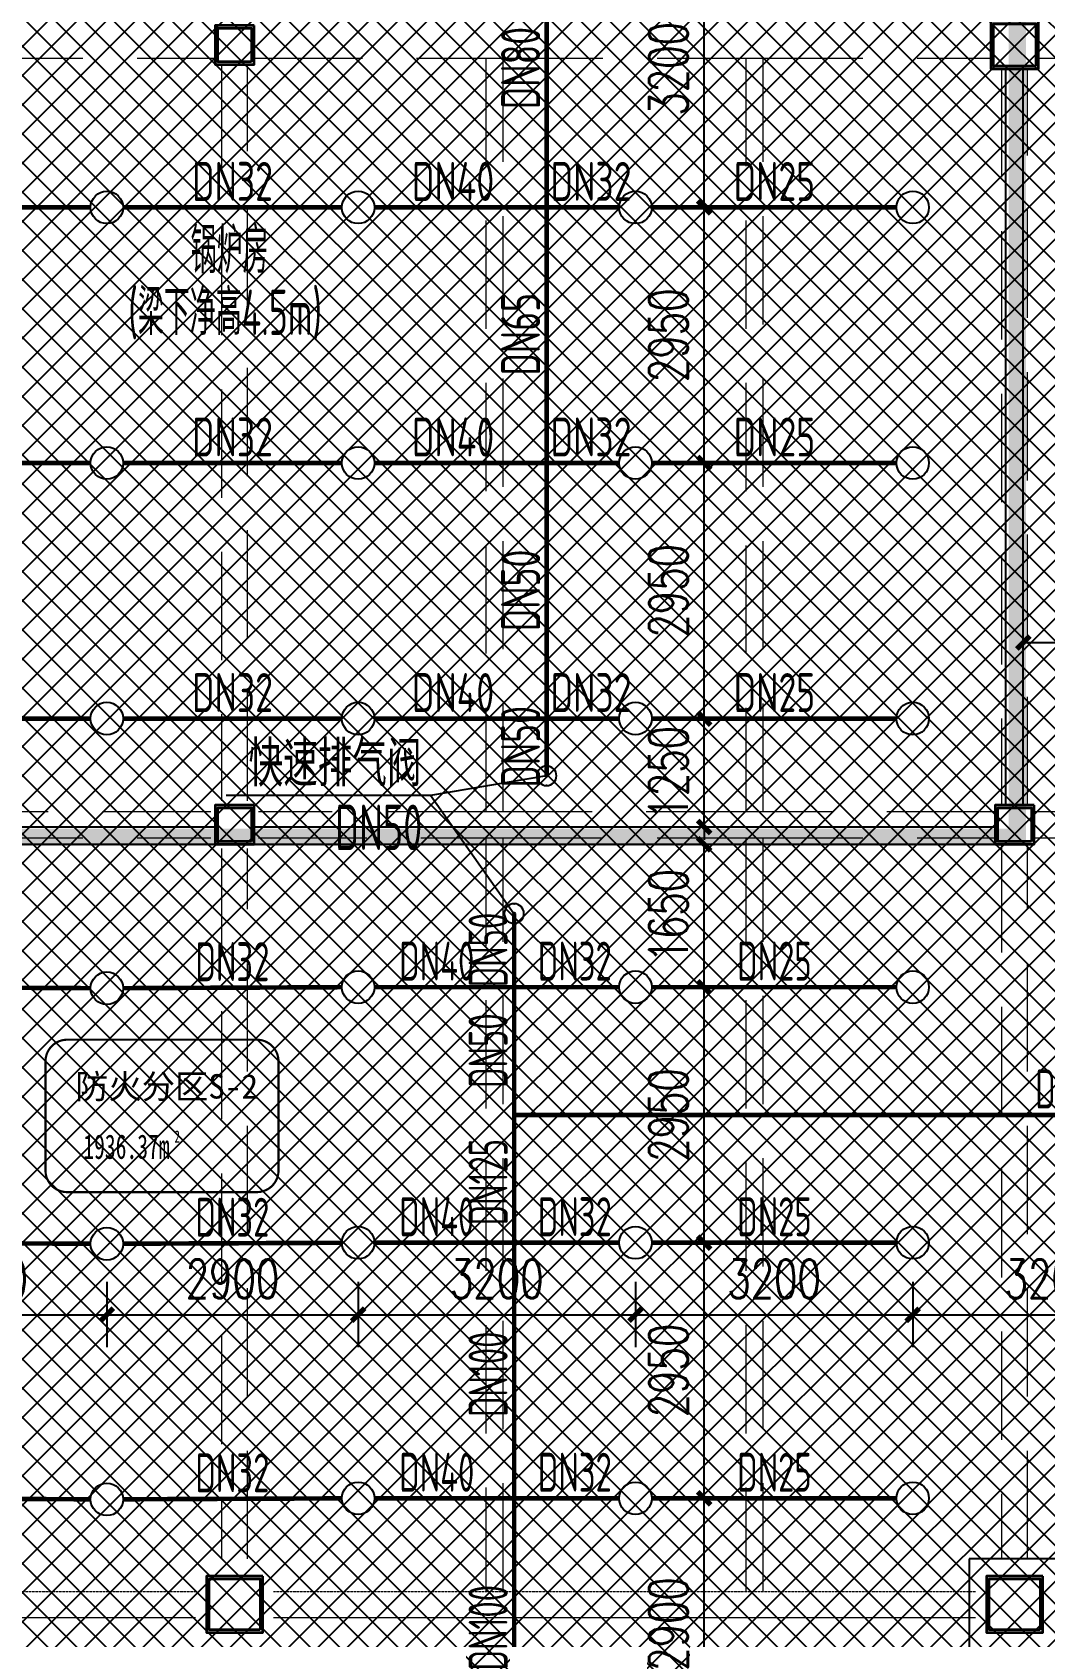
# Model space of a CAD drawing. Extents: x 6824721 to 16538177, y 2478193 to 6665639.
# Drawn here: x 8741927 to 8753614, y 2864326 to 2882850 of the extents above; entities that cross this region are included whole.
import ezdxf

# ---------------------------------------------------------------- set-up
doc = ezdxf.new("R2010")
doc.units = 0
doc.header["$LTSCALE"] = 10
for name, pattern in [('CONTINOUS', [0]), ('DASH', [0.35, 0.25, -0.1]), ('短虚线', [187.5, 125, -62.5])]:
    doc.linetypes.add(name, pattern=pattern)
for name, color, linetype in [('0-wo', 8, 'Continuous'), ('S-梁-实线', 4, 'CONTINOUS'), ('S-梁-虚线', 4, 'DASH'), ('W-EQUIP_喷头', 7, 'Continuous'), ('W-PIPE-喷淋中', 6, 'Continuous'), ('W-TEXT_喷淋', 7, 'Continuous'), ('W-TWT_DIM', 3, 'Continuous'), ('W-TWT_LEAD', 3, 'Continuous'), ('W-VALVE_喷淋', 7, 'Continuous'), ('WALL', 9, 'Continuous')]:
    doc.layers.add(name, color=color, linetype=linetype)
doc.layers.add('钢梁', color=141, linetype='Continuous', lineweight=18)
doc.styles.add('8B2_02', font='tssdeng.shx', dxfattribs={"width": 0.7, "bigfont": 'TSSDCHN.shx'})
doc.styles.add('_TCH_DIM_T3', font='SIMPLEX', dxfattribs={"width": 0.705882, "bigfont": 'GBCBIG'})
doc.styles.add('_TWT_PIPEDN', font='TSSDENG', dxfattribs={"width": 0.8, "height": 3.5, "bigfont": 'TSSDCHN'})
doc.styles.add('_TWT_SERIAL', font='TSSDENG', dxfattribs={"width": 0.8, "height": 3.5, "bigfont": 'TSSDCHN'})
doc.styles.add('黑体', font='simhei.ttf', dxfattribs={"width": 0.65})
doc.dimstyles.new('_TWT_ARCH&&150', dxfattribs={"dimtxt": 446.25, "dimasz": 150, "dimexe": 375, "dimexo": 450, "dimgap": 189.375, "dimtad": 1, "dimdec": 0, "dimzin": 0, "dimdsep": 46, "dimtxsty": '_TCH_DIM_T3', "dimblk": 'ARCHTICK', "dimcen": 0.09, "dimclrt": 7, "dimazin": 2, "dimtfac": 1, "dimtdec": 0, "dimtix": 1, "dimtmove": 2, "dimatfit": 3, "dimfxl": 0, "dimtolj": 1, "dimtzin": 0, "dimarcsym": 0})

# ---------------------------------------------------------------- blocks, each defined once
blk = doc.blocks.new('jkytk')
at = {"layer": 'WALL', "color": 1, "const_width": 200}
for points in [[(8430039, 2894552), (8430039, 2891202), (8429789, 2891202), (8429789, 2882202), (8447914, 2882202), (8447914, 2903527)], [(8447914, 2903527), (8447914, 2882202), (8430939, 2882202), (8430939, 2873302), (8425389, 2873302), (8425389, 2846002)]]:
    blk.add_lwpolyline(points, dxfattribs=at)
blk = doc.blocks.new('2 hyht')
at = {"layer": '0-wo', "color": 6, "linetype": 'DASH', "ltscale": 3, "const_width": 50}
blk.add_lwpolyline([(8746723, 2867285), (8751101, 2867285, 0.414214), (8751601, 2867785), (8751601, 2870304, 0.414214), (8751101, 2870804), (8746723, 2870804, 0.414214), (8746223, 2870304), (8746223, 2867785, 0.414214)], format="xyb", close=True, dxfattribs=at)
at = {"layer": '0-wo', "color": 6, "linetype": 'DASH', "style": '黑体'}
blk.add_text('防火分区S-2', height=563.3, dxfattribs=at).set_placement((8746907, 2869445))
at = {"layer": '0-wo', "color": 6, "linetype": 'DASH', "style": '黑体', "width": 0.65}
for s, height, p in [('1936.37m', 563.3, (8747095, 2868053)), ('2', 282, (8749201, 2868428))]:
    blk.add_text(s, height=height, dxfattribs=at).set_placement(p)
blk = doc.blocks.new('LIANGMOBAN')
at = {"layer": 'S-梁-实线', "lineweight": 18}
for p, q in [((1866216, 150578), (1874341, 150578)), ((1875241, 150578), (1883341, 150578))]:
    blk.add_line(p, q, dxfattribs=at)
at = {"layer": 'S-梁-虚线', "color": 8, "lineweight": 18}
for p, q in [((1866216, 150878), (1874341, 150878)), ((1875241, 150878), (1883341, 150878))]:
    blk.add_line(p, q, dxfattribs=at)
at = {"layer": '钢梁', "color": 8, "linetype": '短虚线', "lineweight": 18}
for p, q in [((1871791, 168578), (1874566, 168578)), ((1875016, 168578), (1877791, 168578)), ((1877691, 168578), (1877691, 159878)), ((1877791, 168578), (1880016, 168578)), ((1877891, 159878), (1877891, 168578)), ((1880016, 168578), (1880791, 168578)), ((1880691, 168578), (1880691, 159878)), ((1880791, 168578), (1883516, 168578)), ((1880891, 159878), (1880891, 168578)), ((1884066, 168578), (1890316, 168578)), ((1884066, 168578), (1887091, 168578)), ((1874641, 168503), (1874641, 160003)), ((1874941, 160003), (1874941, 168503)), ((1883641, 168453), (1883641, 159953)), ((1883941, 159953), (1883941, 168453)), ((1874516, 159878), (1871791, 159878)), ((1877791, 159878), (1875066, 159878)), ((1880791, 159878), (1877791, 159878)), ((1883566, 159878), (1880791, 159878)), ((1890366, 159878), (1884016, 159878)), ((1871791, 159578), (1874516, 159578)), ((1875066, 159578), (1877791, 159578)), ((1877691, 159578), (1877691, 150878)), ((1877791, 159578), (1880791, 159578)), ((1877891, 150878), (1877891, 159578)), ((1880691, 159578), (1880691, 150878)), ((1880791, 159578), (1883566, 159578)), ((1880891, 150878), (1880891, 159578)), ((1883641, 159503), (1883641, 151253)), ((1883941, 151253), (1883941, 159503)), ((1884016, 159578), (1890366, 159578)), ((1874641, 159453), (1874641, 151253)), ((1874941, 151253), (1874941, 159453))]:
    blk.add_line(p, q, dxfattribs=at)
blk = doc.blocks.new('_ArchTick')
at = {"color": 0, "linetype": 'ByBlock', "const_width": 0.4}
blk.add_lwpolyline([(-0.5, -0.5), (0.5, 0.5)], dxfattribs=at)
blk = doc.blocks.new('*D365')
at = {"layer": 'Defpoints', "color": 0, "transparency": 16777216}
for p in [(8739889, 2868876), (8742789, 2868876), (8742789, 2868045)]:
    blk.add_point(p, dxfattribs=at)
at = {"layer": 'W-TWT_DIM', "color": 0, "lineweight": -2, "transparency": 16777216}
for p, q in [((8739889, 2868426), (8739889, 2867670)), ((8742789, 2868426), (8742789, 2867670)), ((8739889, 2868045), (8742789, 2868045))]:
    blk.add_line(p, q, dxfattribs=at)
at = {"layer": 'W-TWT_DIM', "color": 0, "lineweight": -2, "transparency": 16777216, "xscale": 150, "yscale": 150, "zscale": 150, "rotation": 180}
blk.add_blockref('_ArchTick', (8739889, 2868045), dxfattribs=at)
at = {"layer": 'W-TWT_DIM', "color": 0, "lineweight": -2, "transparency": 16777216, "xscale": 150, "yscale": 150, "zscale": 150}
blk.add_blockref('_ArchTick', (8742789, 2868045), dxfattribs=at)
at = {"layer": 'W-TWT_DIM', "color": 7, "transparency": 16777216, "insert": (8741339, 2868458), "char_height": 446.2, "attachment_point": 5, "style": '_TCH_DIM_T3'}
blk.add_mtext('\\A1;2900', dxfattribs=at)
blk = doc.blocks.new('*D366')
at = {"layer": 'Defpoints', "color": 0, "transparency": 16777216}
for p in [(8742789, 2868876), (8745689, 2868876), (8745689, 2868045)]:
    blk.add_point(p, dxfattribs=at)
at = {"layer": 'W-TWT_DIM', "color": 0, "lineweight": -2, "transparency": 16777216}
for p, q in [((8742789, 2868426), (8742789, 2867670)), ((8745689, 2868426), (8745689, 2867670)), ((8742789, 2868045), (8745689, 2868045))]:
    blk.add_line(p, q, dxfattribs=at)
at = {"layer": 'W-TWT_DIM', "color": 0, "lineweight": -2, "transparency": 16777216, "xscale": 150, "yscale": 150, "zscale": 150, "rotation": 180}
blk.add_blockref('_ArchTick', (8742789, 2868045), dxfattribs=at)
at = {"layer": 'W-TWT_DIM', "color": 0, "lineweight": -2, "transparency": 16777216, "xscale": 150, "yscale": 150, "zscale": 150}
blk.add_blockref('_ArchTick', (8745689, 2868045), dxfattribs=at)
at = {"layer": 'W-TWT_DIM', "color": 7, "transparency": 16777216, "insert": (8744239, 2868458), "char_height": 446.2, "attachment_point": 5, "style": '_TCH_DIM_T3'}
blk.add_mtext('\\A1;2900', dxfattribs=at)
blk = doc.blocks.new('*D367')
at = {"layer": 'Defpoints', "color": 0, "transparency": 16777216}
for p in [(8745689, 2868876), (8748889, 2868876), (8748889, 2868045)]:
    blk.add_point(p, dxfattribs=at)
at = {"layer": 'W-TWT_DIM', "color": 0, "lineweight": -2, "transparency": 16777216}
for p, q in [((8745689, 2868426), (8745689, 2867670)), ((8748889, 2868426), (8748889, 2867670)), ((8745689, 2868045), (8748889, 2868045))]:
    blk.add_line(p, q, dxfattribs=at)
at = {"layer": 'W-TWT_DIM', "color": 0, "lineweight": -2, "transparency": 16777216, "xscale": 150, "yscale": 150, "zscale": 150, "rotation": 180}
blk.add_blockref('_ArchTick', (8745689, 2868045), dxfattribs=at)
at = {"layer": 'W-TWT_DIM', "color": 0, "lineweight": -2, "transparency": 16777216, "xscale": 150, "yscale": 150, "zscale": 150}
blk.add_blockref('_ArchTick', (8748889, 2868045), dxfattribs=at)
at = {"layer": 'W-TWT_DIM', "color": 7, "transparency": 16777216, "insert": (8747289, 2868458), "char_height": 446.2, "attachment_point": 5, "style": '_TCH_DIM_T3'}
blk.add_mtext('\\A1;3200', dxfattribs=at)
blk = doc.blocks.new('*D368')
at = {"layer": 'Defpoints', "color": 0, "transparency": 16777216}
for p in [(8748889, 2868876), (8752089, 2868876), (8752089, 2868045)]:
    blk.add_point(p, dxfattribs=at)
at = {"layer": 'W-TWT_DIM', "color": 0, "lineweight": -2, "transparency": 16777216}
for p, q in [((8748889, 2868426), (8748889, 2867670)), ((8752089, 2868426), (8752089, 2867670)), ((8748889, 2868045), (8752089, 2868045))]:
    blk.add_line(p, q, dxfattribs=at)
at = {"layer": 'W-TWT_DIM', "color": 0, "lineweight": -2, "transparency": 16777216, "xscale": 150, "yscale": 150, "zscale": 150, "rotation": 180}
blk.add_blockref('_ArchTick', (8748889, 2868045), dxfattribs=at)
at = {"layer": 'W-TWT_DIM', "color": 0, "lineweight": -2, "transparency": 16777216, "xscale": 150, "yscale": 150, "zscale": 150}
blk.add_blockref('_ArchTick', (8752089, 2868045), dxfattribs=at)
at = {"layer": 'W-TWT_DIM', "color": 7, "transparency": 16777216, "insert": (8750489, 2868458), "char_height": 446.2, "attachment_point": 5, "style": '_TCH_DIM_T3'}
blk.add_mtext('\\A1;3200', dxfattribs=at)
blk = doc.blocks.new('*D369')
at = {"layer": 'Defpoints', "color": 0, "transparency": 16777216}
for p in [(8752089, 2868876), (8755289, 2868876), (8755289, 2868045)]:
    blk.add_point(p, dxfattribs=at)
at = {"layer": 'W-TWT_DIM', "color": 0, "lineweight": -2, "transparency": 16777216}
for p, q in [((8752089, 2868426), (8752089, 2867670)), ((8755289, 2868426), (8755289, 2867670)), ((8752089, 2868045), (8755289, 2868045))]:
    blk.add_line(p, q, dxfattribs=at)
at = {"layer": 'W-TWT_DIM', "color": 0, "lineweight": -2, "transparency": 16777216, "xscale": 150, "yscale": 150, "zscale": 150, "rotation": 180}
blk.add_blockref('_ArchTick', (8752089, 2868045), dxfattribs=at)
at = {"layer": 'W-TWT_DIM', "color": 0, "lineweight": -2, "transparency": 16777216, "xscale": 150, "yscale": 150, "zscale": 150}
blk.add_blockref('_ArchTick', (8755289, 2868045), dxfattribs=at)
at = {"layer": 'W-TWT_DIM', "color": 7, "transparency": 16777216, "insert": (8753689, 2868458), "char_height": 446.2, "attachment_point": 5, "style": '_TCH_DIM_T3'}
blk.add_mtext('\\A1;3200', dxfattribs=at)
blk = doc.blocks.new('*D374')
at = {"layer": 'Defpoints', "color": 0, "transparency": 16777216}
for p in [(8748639, 2874926), (8749682, 2874926), (8748639, 2873676)]:
    blk.add_point(p, dxfattribs=at)
at = {"layer": 'W-TWT_DIM', "color": 0, "lineweight": -2, "transparency": 16777216}
for p, q in [((8749682, 2874926), (8749682, 2875076)), ((8749089, 2874926), (8750057, 2874926)), ((8749682, 2873676), (8749682, 2874926)), ((8749089, 2873676), (8750057, 2873676)), ((8749682, 2873676), (8749682, 2873526))]:
    blk.add_line(p, q, dxfattribs=at)
at = {"layer": 'W-TWT_DIM', "color": 0, "lineweight": -2, "transparency": 16777216, "xscale": 150, "yscale": 150, "zscale": 150}
for p, rotation in [((8749682, 2874926), 270), ((8749682, 2873676), 90)]:
    blk.add_blockref('_ArchTick', p, dxfattribs=dict(at, rotation=rotation))
at = {"layer": 'W-TWT_DIM', "color": 7, "transparency": 16777216, "insert": (8749270, 2874301), "char_height": 446.2, "attachment_point": 5, "rotation": 90, "style": '_TCH_DIM_T3'}
blk.add_mtext('\\A1;1250', dxfattribs=at)
blk = doc.blocks.new('*D375')
at = {"layer": 'Defpoints', "color": 0, "transparency": 16777216}
for p in [(8748639, 2877876), (8749682, 2877876), (8748639, 2874926)]:
    blk.add_point(p, dxfattribs=at)
at = {"layer": 'W-TWT_DIM', "color": 0, "lineweight": -2, "transparency": 16777216}
for p, q in [((8749089, 2877876), (8750057, 2877876)), ((8749682, 2874926), (8749682, 2877876)), ((8749089, 2874926), (8750057, 2874926))]:
    blk.add_line(p, q, dxfattribs=at)
at = {"layer": 'W-TWT_DIM', "color": 0, "lineweight": -2, "transparency": 16777216, "xscale": 150, "yscale": 150, "zscale": 150}
for p, rotation in [((8749682, 2877876), 90), ((8749682, 2874926), 270)]:
    blk.add_blockref('_ArchTick', p, dxfattribs=dict(at, rotation=rotation))
at = {"layer": 'W-TWT_DIM', "color": 7, "transparency": 16777216, "insert": (8749270, 2876401), "char_height": 446.2, "attachment_point": 5, "rotation": 90, "style": '_TCH_DIM_T3'}
blk.add_mtext('\\A1;2950', dxfattribs=at)
blk = doc.blocks.new('*D376')
at = {"layer": 'Defpoints', "color": 0, "transparency": 16777216}
for p in [(8748639, 2880826), (8749682, 2880826), (8748639, 2877876)]:
    blk.add_point(p, dxfattribs=at)
at = {"layer": 'W-TWT_DIM', "color": 0, "lineweight": -2, "transparency": 16777216}
for p, q in [((8749089, 2880826), (8750057, 2880826)), ((8749682, 2877876), (8749682, 2880826)), ((8749089, 2877876), (8750057, 2877876))]:
    blk.add_line(p, q, dxfattribs=at)
at = {"layer": 'W-TWT_DIM', "color": 0, "lineweight": -2, "transparency": 16777216, "xscale": 150, "yscale": 150, "zscale": 150}
for p, rotation in [((8749682, 2880826), 90), ((8749682, 2877876), 270)]:
    blk.add_blockref('_ArchTick', p, dxfattribs=dict(at, rotation=rotation))
at = {"layer": 'W-TWT_DIM', "color": 7, "transparency": 16777216, "insert": (8749270, 2879351), "char_height": 446.2, "attachment_point": 5, "rotation": 90, "style": '_TCH_DIM_T3'}
blk.add_mtext('\\A1;2950', dxfattribs=at)
blk = doc.blocks.new('*D377')
at = {"layer": 'Defpoints', "color": 0, "transparency": 16777216}
for p in [(8748639, 2884026), (8749682, 2884026), (8748639, 2880826)]:
    blk.add_point(p, dxfattribs=at)
at = {"layer": 'W-TWT_DIM', "color": 0, "lineweight": -2, "transparency": 16777216}
for p, q in [((8749089, 2884026), (8750057, 2884026)), ((8749682, 2880826), (8749682, 2884026)), ((8749089, 2880826), (8750057, 2880826))]:
    blk.add_line(p, q, dxfattribs=at)
at = {"layer": 'W-TWT_DIM', "color": 0, "lineweight": -2, "transparency": 16777216, "xscale": 150, "yscale": 150, "zscale": 150}
for p, rotation in [((8749682, 2884026), 90), ((8749682, 2880826), 270)]:
    blk.add_blockref('_ArchTick', p, dxfattribs=dict(at, rotation=rotation))
at = {"layer": 'W-TWT_DIM', "color": 7, "transparency": 16777216, "insert": (8749270, 2882426), "char_height": 446.2, "attachment_point": 5, "rotation": 90, "style": '_TCH_DIM_T3'}
blk.add_mtext('\\A1;3200', dxfattribs=at)
blk = doc.blocks.new('*D1685')
at = {"layer": 'Defpoints', "color": 0, "transparency": 16777216}
for p in [(8755064, 2875804), (8753364, 2874951), (8755064, 2874951)]:
    blk.add_point(p, dxfattribs=at)
at = {"layer": 'W-TWT_DIM', "color": 0, "lineweight": -2, "transparency": 16777216}
for p, q in [((8753364, 2875401), (8753364, 2876179)), ((8755064, 2875401), (8755064, 2876179)), ((8753364, 2875804), (8755064, 2875804))]:
    blk.add_line(p, q, dxfattribs=at)
at = {"layer": 'W-TWT_DIM', "color": 0, "lineweight": -2, "transparency": 16777216, "xscale": 150, "yscale": 150, "zscale": 150, "rotation": 180}
blk.add_blockref('_ArchTick', (8753364, 2875804), dxfattribs=at)
at = {"layer": 'W-TWT_DIM', "color": 0, "lineweight": -2, "transparency": 16777216, "xscale": 150, "yscale": 150, "zscale": 150}
blk.add_blockref('_ArchTick', (8755064, 2875804), dxfattribs=at)
at = {"layer": 'W-TWT_DIM', "color": 7, "transparency": 16777216, "insert": (8754214, 2876216), "char_height": 446.2, "attachment_point": 5, "style": '_TCH_DIM_T3'}
blk.add_mtext('\\A1;1700', dxfattribs=at)
blk = doc.blocks.new('*D1693')
at = {"layer": 'Defpoints', "color": 0, "transparency": 16777216}
for p in [(8748639, 2865926), (8749682, 2865926), (8748639, 2863026)]:
    blk.add_point(p, dxfattribs=at)
at = {"layer": 'W-TWT_DIM', "color": 0, "lineweight": -2, "transparency": 16777216}
for p, q in [((8749089, 2865926), (8750057, 2865926)), ((8749682, 2863026), (8749682, 2865926)), ((8749089, 2863026), (8750057, 2863026))]:
    blk.add_line(p, q, dxfattribs=at)
at = {"layer": 'W-TWT_DIM', "color": 0, "lineweight": -2, "transparency": 16777216, "xscale": 150, "yscale": 150, "zscale": 150}
for p, rotation in [((8749682, 2865926), 90), ((8749682, 2863026), 270)]:
    blk.add_blockref('_ArchTick', p, dxfattribs=dict(at, rotation=rotation))
at = {"layer": 'W-TWT_DIM', "color": 7, "transparency": 16777216, "insert": (8749270, 2864476), "char_height": 446.2, "attachment_point": 5, "rotation": 90, "style": '_TCH_DIM_T3'}
blk.add_mtext('\\A1;2900', dxfattribs=at)
blk = doc.blocks.new('*D1694')
at = {"layer": 'Defpoints', "color": 0, "transparency": 16777216}
for p in [(8748639, 2868876), (8749682, 2868876), (8748639, 2865926)]:
    blk.add_point(p, dxfattribs=at)
at = {"layer": 'W-TWT_DIM', "color": 0, "lineweight": -2, "transparency": 16777216}
for p, q in [((8749089, 2868876), (8750057, 2868876)), ((8749682, 2865926), (8749682, 2868876)), ((8749089, 2865926), (8750057, 2865926))]:
    blk.add_line(p, q, dxfattribs=at)
at = {"layer": 'W-TWT_DIM', "color": 0, "lineweight": -2, "transparency": 16777216, "xscale": 150, "yscale": 150, "zscale": 150}
for p, rotation in [((8749682, 2868876), 90), ((8749682, 2865926), 270)]:
    blk.add_blockref('_ArchTick', p, dxfattribs=dict(at, rotation=rotation))
at = {"layer": 'W-TWT_DIM', "color": 7, "transparency": 16777216, "insert": (8749270, 2867401), "char_height": 446.2, "attachment_point": 5, "rotation": 90, "style": '_TCH_DIM_T3'}
blk.add_mtext('\\A1;2950', dxfattribs=at)
blk = doc.blocks.new('*D1695')
at = {"layer": 'Defpoints', "color": 0, "transparency": 16777216}
for p in [(8748639, 2871826), (8749682, 2871826), (8748639, 2868876)]:
    blk.add_point(p, dxfattribs=at)
at = {"layer": 'W-TWT_DIM', "color": 0, "lineweight": -2, "transparency": 16777216}
for p, q in [((8749089, 2871826), (8750057, 2871826)), ((8749682, 2868876), (8749682, 2871826)), ((8749089, 2868876), (8750057, 2868876))]:
    blk.add_line(p, q, dxfattribs=at)
at = {"layer": 'W-TWT_DIM', "color": 0, "lineweight": -2, "transparency": 16777216, "xscale": 150, "yscale": 150, "zscale": 150}
for p, rotation in [((8749682, 2871826), 90), ((8749682, 2868876), 270)]:
    blk.add_blockref('_ArchTick', p, dxfattribs=dict(at, rotation=rotation))
at = {"layer": 'W-TWT_DIM', "color": 7, "transparency": 16777216, "insert": (8749270, 2870351), "char_height": 446.2, "attachment_point": 5, "rotation": 90, "style": '_TCH_DIM_T3'}
blk.add_mtext('\\A1;2950', dxfattribs=at)
blk = doc.blocks.new('*D1696')
at = {"layer": 'Defpoints', "color": 0, "transparency": 16777216}
for p in [(8748639, 2873476), (8749682, 2873476), (8748639, 2871826)]:
    blk.add_point(p, dxfattribs=at)
at = {"layer": 'W-TWT_DIM', "color": 0, "lineweight": -2, "transparency": 16777216}
for p, q in [((8749089, 2873476), (8750057, 2873476)), ((8749682, 2871826), (8749682, 2873476)), ((8749089, 2871826), (8750057, 2871826))]:
    blk.add_line(p, q, dxfattribs=at)
at = {"layer": 'W-TWT_DIM', "color": 0, "lineweight": -2, "transparency": 16777216, "xscale": 150, "yscale": 150, "zscale": 150}
for p, rotation in [((8749682, 2873476), 90), ((8749682, 2871826), 270)]:
    blk.add_blockref('_ArchTick', p, dxfattribs=dict(at, rotation=rotation))
at = {"layer": 'W-TWT_DIM', "color": 7, "transparency": 16777216, "insert": (8749270, 2872651), "char_height": 446.2, "attachment_point": 5, "rotation": 90, "style": '_TCH_DIM_T3'}
blk.add_mtext('\\A1;1650', dxfattribs=at)
blk = doc.blocks.new('$TwtSys$00000125')
blk.add_circle((0, 0, 0), 1)
blk = doc.blocks.new('*X173')
at = {"color": 0}
for p, q in [((67765, 41337), (67838, 41410)), ((67846, 41260), (67765, 41341)), ((67766, 41321), (67854, 41409)), ((67828, 41261), (67766, 41323)), ((67861, 41263), (67768, 41356)), ((67769, 41358), (67817, 41406)), ((67770, 41307), (67868, 41405)), ((67874, 41268), (67773, 41369)), ((67776, 41295), (67880, 41399)), ((67799, 41272), (67777, 41294)), ((67885, 41275), (67780, 41380)), ((67784, 41285), (67890, 41391)), ((67894, 41283), (67788, 41389)), ((67793, 41277), (67898, 41382)), ((67902, 41293), (67798, 41397)), ((67804, 41269), (67906, 41371)), ((67908, 41304), (67809, 41403)), ((67816, 41264), (67911, 41359)), ((67913, 41318), (67822, 41408)), ((67830, 41261), (67914, 41345)), ((67915, 41333), (67838, 41410)), ((67848, 41260), (67914, 41327)), ((67913, 41353), (67858, 41408)), ((67872, 41267), (67908, 41303))]:
    blk.add_line(p, q, dxfattribs=at)
blk = doc.blocks.new('$VALVE$00000374')
at = {"elevation": 0}
blk.add_lwpolyline([(-63, 0, 1), (63, 0, 1), (-63, 0, 1.063538)], format="xyb", dxfattribs=at)
at = {"color": 7}
for radius in [6.64, 4.98]:
    blk.add_circle((0, 0, 0), radius, dxfattribs=at)
for p in [(-63, 0, 0), (63, 0, 0)]:
    blk.add_point(p)
at = {"color": 7, "xscale": 0.0637181236379547, "yscale": 0.0637181236379547, "zscale": 0.0637181236379547}
blk.add_blockref('*X173', (-4323, -2634, 0), dxfattribs=at)

msp = doc.modelspace()

# ---------------------------------------------------------------- hatches: boundary and pattern name
h = msp.add_hatch()
h.set_pattern_fill('ANSI37', color=8, scale=150)
h.set_pattern_definition([(45, (8303016.86, 2710265.2), (-168.3798, 168.3798), []), (135, (8303016.86, 2710265.2), (-168.3798, -168.3798), [])])
h.paths.add_polyline_path([(8824414.1, 2949451.5), (8824414.1, 2935151.5), (8842714.1, 2935151.5), (8842714.1, 2879526.5), (8827964.1, 2879526.5), (8827964.1, 2881476.5), (8830839.1, 2881476.5), (8830939.1, 2886876.5), (8804334.6, 2886876.5), (8804142.3, 2820149.7), (8833564.1, 2820152.3), (8833564.1, 2817714.5), (8841204.8, 2810768), (8839163.9, 2808501.4), (8843102.6, 2804955), (8820829.2, 2780217.9), (8820829.2, 2770055.4), (8785124.6, 2730401.5), (8708264.1, 2730401.5), (8708264.1, 2736351.5), (8695014.1, 2750701.5), (8695014.1, 2775001.5), (8703014.1, 2775002.8), (8703014.1, 2949451.5), (8712039.3, 2949451.5)])

# ---------------------------------------------------------------- linework, layer by layer
at = {"layer": '0-wo', "color": 8}
for p, q in [((8744039.1, 2882926.5), (8744039.1, 2882476.5)), ((8744489.1, 2882476.5), (8744489.1, 2882926.5)), ((8752989.1, 2882976.5), (8752989.1, 2882426.5)), ((8753539.1, 2882426.5), (8753539.1, 2882976.5)), ((8744039.1, 2882476.5), (8744489.1, 2882476.5)), ((8752989.1, 2882426.5), (8753539.1, 2882426.5)), ((8753164.1, 2873926.5), (8753164.1, 2882426.5)), ((8753364.1, 2873926.5), (8753364.1, 2882426.5)), ((8744489.1, 2873926.5), (8744039.1, 2873926.5)), ((8744039.1, 2873926.5), (8744039.1, 2873476.5)), ((8744489.1, 2873476.5), (8744489.1, 2873926.5)), ((8753489.1, 2873926.5), (8753039.1, 2873926.5)), ((8753039.1, 2873926.5), (8753039.1, 2873476.5)), ((8753489.1, 2873476.5), (8753489.1, 2873926.5)), ((8736264.1, 2873676.5), (8744039.1, 2873676.5)), ((8744489.1, 2873676.5), (8753039.1, 2873676.5)), ((8736364.1, 2873476.5), (8744039.1, 2873476.5)), ((8744039.1, 2873476.5), (8744489.1, 2873476.5)), ((8744489.1, 2873476.5), (8753039.1, 2873476.5)), ((8753039.1, 2873476.5), (8753489.1, 2873476.5)), ((8753789.1, 2865226.5), (8752739.1, 2865226.5)), ((8752739.1, 2865226.5), (8752739.1, 2864176.5)), ((8744589.1, 2865026.5), (8743939.1, 2865026.5)), ((8743939.1, 2865026.5), (8743939.1, 2864376.5)), ((8744589.1, 2864376.5), (8744589.1, 2865026.5)), ((8743939.1, 2864376.5), (8744589.1, 2864376.5))]:
    msp.add_line(p, q, dxfattribs=at)
at = {"layer": '0-wo', "color": 8, "lineweight": 35}
for points in [[(8744489.1, 2882926.5), (8744039.1, 2882926.5), (8744039.1, 2882476.5), (8744489.1, 2882476.5)], [(8744459.1, 2882506.5), (8744069.1, 2882506.5), (8744069.1, 2882896.5), (8744459.1, 2882896.5)], [(8753539.1, 2882976.5), (8752989.1, 2882976.5), (8752989.1, 2882426.5), (8753539.1, 2882426.5)], [(8753509.1, 2882456.5), (8753019.1, 2882456.5), (8753019.1, 2882946.5), (8753509.1, 2882946.5)], [(8744489.1, 2873926.5), (8744039.1, 2873926.5), (8744039.1, 2873476.5), (8744489.1, 2873476.5)], [(8744459.1, 2873506.5), (8744069.1, 2873506.5), (8744069.1, 2873896.5), (8744459.1, 2873896.5)], [(8753489.1, 2873926.5), (8753039.1, 2873926.5), (8753039.1, 2873476.5), (8753489.1, 2873476.5)], [(8753459.1, 2873506.5), (8753069.1, 2873506.5), (8753069.1, 2873896.5), (8753459.1, 2873896.5)], [(8744589.1, 2865026.5), (8743939.1, 2865026.5), (8743939.1, 2864376.5), (8744589.1, 2864376.5)], [(8744559.1, 2864406.5), (8743969.1, 2864406.5), (8743969.1, 2864996.5), (8744559.1, 2864996.5)], [(8753589.1, 2865026.5), (8752939.1, 2865026.5), (8752939.1, 2864376.5), (8753589.1, 2864376.5)], [(8753559.1, 2864406.5), (8752969.1, 2864406.5), (8752969.1, 2864996.5), (8753559.1, 2864996.5)]]:
    msp.add_lwpolyline(points, close=True, dxfattribs=at)
at = {"layer": 'W-PIPE-喷淋中', "ltscale": 1.5, "const_width": 52.5}
for points in [[(8747864.1, 2880826.5), (8747864.1, 2884026.5)], [(8742601.6, 2880826.5), (8740076.6, 2880826.5)], [(8745501.6, 2880826.5), (8742976.6, 2880826.5)], [(8747864.1, 2880826.5), (8745876.6, 2880826.5)], [(8748701.6, 2880826.5), (8747864.1, 2880826.5)], [(8747864.1, 2877876.5), (8747864.1, 2880826.5)], [(8749076.6, 2880826.5), (8751901.6, 2880826.5)], [(8742601.6, 2877876.5), (8740076.6, 2877876.5)], [(8745501.6, 2877876.5), (8742976.6, 2877876.5)], [(8747864.1, 2877876.5), (8745876.6, 2877876.5)], [(8748701.6, 2877876.5), (8747864.1, 2877876.5)], [(8747864.1, 2874926.5), (8747864.1, 2877876.5)], [(8749076.6, 2877876.5), (8751901.6, 2877876.5)], [(8742601.6, 2874926.5), (8740076.6, 2874926.5)], [(8745501.6, 2874926.5), (8742976.6, 2874926.5)], [(8747864.1, 2874926.5), (8745876.6, 2874926.5)], [(8748701.6, 2874926.5), (8747864.1, 2874926.5)], [(8747864.1, 2874379.4), (8747864.1, 2874926.5)], [(8749076.6, 2874926.5), (8751901.6, 2874926.5)], [(8747864.1, 2874265.7), (8747864.1, 2874379.4)], [(8747489.1, 2871826.5), (8747489.1, 2872676)], [(8742601.6, 2871814.8), (8740076.6, 2871825.7)], [(8742976.6, 2871814.8), (8745501.6, 2871825.7)], [(8745876.6, 2871826.5), (8747489.1, 2871826.5)], [(8747489.1, 2870351.5), (8747489.1, 2871826.5)], [(8747489.1, 2871826.5), (8748701.6, 2871826.5)], [(8749076.6, 2871826.5), (8751901.6, 2871826.5)], [(8747489.1, 2870351.5), (8760589.1, 2870351.5)], [(8747489.1, 2868876.5), (8747489.1, 2870351.5)], [(8742601.6, 2868864.8), (8740076.6, 2868875.7)], [(8742976.6, 2868864.8), (8745501.6, 2868875.7)], [(8745876.6, 2868876.5), (8747489.1, 2868876.5)], [(8747489.1, 2865926.5), (8747489.1, 2868876.5)], [(8747489.1, 2868876.5), (8748701.6, 2868876.5)], [(8749076.6, 2868876.5), (8751901.6, 2868876.5)], [(8740076.6, 2865925.7), (8742601.6, 2865914.8)], [(8742976.6, 2865914.8), (8745501.6, 2865925.7)], [(8745876.6, 2865926.5), (8747489.1, 2865926.5)], [(8747489.1, 2863026.5), (8747489.1, 2865926.5)], [(8747489.1, 2865926.5), (8748701.6, 2865926.5)], [(8749076.6, 2865926.5), (8751901.6, 2865926.5)]]:
    msp.add_lwpolyline(points, dxfattribs=at)
at = {"layer": 'W-TWT_LEAD'}
for p, q in [((8747864.1, 2874265.7), (8746524.1, 2874037.7)), ((8746524.1, 2874037.7), (8744166.6, 2874037.7)), ((8747487.1, 2872674), (8746524.1, 2874037.7))]:
    msp.add_line(p, q, dxfattribs=at)

# ---------------------------------------------------------------- block references
msp.add_blockref('jkytk', (305383.7, -8645.8))
at = {"xscale": 0.5, "yscale": 0.5, "zscale": 0.5}
msp.add_blockref('2 hyht', (4368969.7, 1435817.8), dxfattribs=at)
at = {"layer": 'W-EQUIP_喷头', "xscale": 187.5, "yscale": 187.5, "zscale": 187.5}
for p in [(8742789.1, 2880826.5), (8745689.1, 2880826.5), (8748889.1, 2880826.5), (8752089.1, 2880826.5), (8742789.1, 2877876.5), (8745689.1, 2877876.5), (8748889.1, 2877876.5), (8752089.1, 2877876.5), (8742789.1, 2874926.5), (8745689.1, 2874926.5), (8748889.1, 2874926.5), (8752089.1, 2874926.5), (8742789.1, 2871814), (8745689.1, 2871826.5), (8748889.1, 2871826.5), (8752089.1, 2871826.5), (8742789.1, 2868864), (8745689.1, 2868876.5), (8748889.1, 2868876.5), (8752089.1, 2868876.5), (8742789.1, 2865914), (8745689.1, 2865926.5), (8748889.1, 2865926.5), (8752089.1, 2865926.5)]:
    msp.add_blockref('$TwtSys$00000125', p, dxfattribs=at)
at = {"layer": 'W-VALVE_喷淋', "xscale": -1.8, "yscale": -1.8, "zscale": 1.8}
for p, rotation in [((8747864.1, 2874265.7), 90), ((8747488.5, 2872675.2), 270)]:
    msp.add_blockref('$VALVE$00000374', p, dxfattribs=dict(at, rotation=rotation))
at = {"layer": '钢梁', "color": 6}
msp.add_blockref('LIANGMOBAN', (6869472.7, 2713973), dxfattribs=at)

# ---------------------------------------------------------------- texts
at = {"layer": '0-wo', "color": 6, "style": '8B2_02', "width": 0.6}
for s, p in [('锅炉房', (8743756.9, 2880066.1)), ('(梁下净高4.5m)', (8743035.6, 2879353.7))]:
    msp.add_text(s, height=525, dxfattribs=at).set_placement(p)
at = {"layer": 'W-TEXT_喷淋'}
for s, rotation, style, width, p in [('DN80', 90, '8B2_02', 0.7, (8747789.1, 2881960)), ('DN40', 0.00001, '8B2_02', 0.7, (8746310.1, 2880901.5)), ('DN32', 0.00001, '8B2_02', 0.7, (8747910.1, 2880901.5)), ('DN65', 90, '8B2_02', 0.7, (8747789.1, 2878885)), ('DN40', 0.00001, '8B2_02', 0.7, (8746310.1, 2877951.5)), ('DN32', 0.00001, '8B2_02', 0.7, (8747910.1, 2877951.5)), ('DN50', 90, '8B2_02', 0.7, (8747789.1, 2875935)), ('DN40', 0.00001, '8B2_02', 0.7, (8746310.1, 2875001.5)), ('DN32', 0.00001, '8B2_02', 0.7, (8747910.1, 2875001.5)), ('DN50', 90, '8B2_02', 0.7, (8747789.1, 2874129.6)), ('DN50', 90, '_TWT_PIPEDN', 0.64, (8747414.1, 2871824.8)), ('DN50', 90, '_TWT_PIPEDN', 0.64, (8747414.1, 2870662.5)), ('DN125', 90, '_TWT_PIPEDN', 0.64, (8747414.1, 2869076.7)), ('DN100', 90, '_TWT_PIPEDN', 0.64, (8747414.1, 2866864.2)), ('DN100', 90, '_TWT_PIPEDN', 0.64, (8747414.1, 2863939.2))]:
    msp.add_text(s, height=450, rotation=rotation, dxfattribs=dict(at, style=style, width=width)).set_placement(p)
for s, style, width, p in [('DN32', '8B2_02', 0.7, (8743772.6, 2880901.5)), ('DN25', '8B2_02', 0.7, (8750022.6, 2880901.5)), ('DN32', '8B2_02', 0.7, (8743772.6, 2877951.5)), ('DN25', '8B2_02', 0.7, (8750022.6, 2877951.5)), ('DN32', '8B2_02', 0.7, (8743772.6, 2875001.5)), ('DN25', '8B2_02', 0.7, (8750022.6, 2875001.5)), ('DN32', '_TWT_PIPEDN', 0.64, (8743811.3, 2871895.2)), ('DN40', '_TWT_PIPEDN', 0.64, (8746162.6, 2871901.5)), ('DN32', '_TWT_PIPEDN', 0.64, (8747762.6, 2871901.5)), ('DN25', '_TWT_PIPEDN', 0.64, (8750062.6, 2871901.5)), ('DN125', '_TWT_PIPEDN', 0.64, (8753501.9, 2870426.5)), ('DN32', '_TWT_PIPEDN', 0.64, (8743811.3, 2868945.2)), ('DN40', '_TWT_PIPEDN', 0.64, (8746162.6, 2868951.5)), ('DN32', '_TWT_PIPEDN', 0.64, (8747762.6, 2868951.5)), ('DN25', '_TWT_PIPEDN', 0.64, (8750062.6, 2868951.5)), ('DN32', '_TWT_PIPEDN', 0.64, (8743811.3, 2865995.2)), ('DN40', '_TWT_PIPEDN', 0.64, (8746162.6, 2866001.5)), ('DN32', '_TWT_PIPEDN', 0.64, (8747762.6, 2866001.5)), ('DN25', '_TWT_PIPEDN', 0.64, (8750062.6, 2866001.5))]:
    msp.add_text(s, height=450, dxfattribs=dict(at, style=style, width=width)).set_placement(p)
at = {"layer": 'W-TWT_LEAD', "color": 7, "style": '_TWT_SERIAL'}
for s, width, p in [('快速排气阀', 0.8, (8744424.9, 2874142.7)), ('DN50', 0.64, (8745424, 2873407.7))]:
    msp.add_text(s, height=525, dxfattribs=dict(at, width=width)).set_placement(p)

# ---------------------------------------------------------------- dimensions: what is measured, and where the dimension line sits
at = {"layer": 'W-TWT_DIM'}
for p1, p2, distance, picture, middle in [((8748639.1, 2880826.5), (8748639.1, 2884026.5), -1043.4, '*D377', (8749270, 2882426.5)), ((8748639.1, 2877876.5), (8748639.1, 2880826.5), -1043.4, '*D376', (8749270, 2879351.5)), ((8748639.1, 2874926.5), (8748639.1, 2877876.5), -1043.4, '*D375', (8749270, 2876401.5)), ((8753364.1, 2874951.5), (8755064.1, 2874951.5), 852.4, '*D1685', (8754214.1, 2876216.4)), ((8748639.1, 2873676.5), (8748639.1, 2874926.5), -1043.4, '*D374', (8749270, 2874301.5)), ((8748639.1, 2871826.5), (8748639.1, 2873476.5), -1043.4, '*D1696', (8749270, 2872651.5)), ((8748639.1, 2868876.5), (8748639.1, 2871826.5), -1043.4, '*D1695', (8749270, 2870351.5)), ((8748639.1, 2865926.5), (8748639.1, 2868876.5), -1043.4, '*D1694', (8749270, 2867401.5)), ((8739889.1, 2868876.5), (8742789.1, 2868876.5), -831.1, '*D365', (8741339.1, 2868457.9)), ((8742789.1, 2868876.5), (8745689.1, 2868876.5), -831.1, '*D366', (8744239.1, 2868457.9)), ((8745689.1, 2868876.5), (8748889.1, 2868876.5), -831.1, '*D367', (8747289.1, 2868457.9)), ((8748889.1, 2868876.5), (8752089.1, 2868876.5), -831.1, '*D368', (8750489.1, 2868457.9)), ((8752089.0839, 2868876.4773), (8755288.5841, 2868876.4773), -831.0679, '*D369', (8753688.834, 2868457.9094)), ((8748639.1, 2863026.5), (8748639.1, 2865926.5), -1043.4, '*D1693', (8749270, 2864476.5))]:
    dim = msp.add_aligned_dim(p1=p1, p2=p2, distance=distance, dimstyle='_TWT_ARCH&&150', dxfattribs=at)
    dim.commit()
    dim.dimension.update_dxf_attribs({"geometry": picture, "text_midpoint": middle})

doc.saveas('drawing.dxf')
